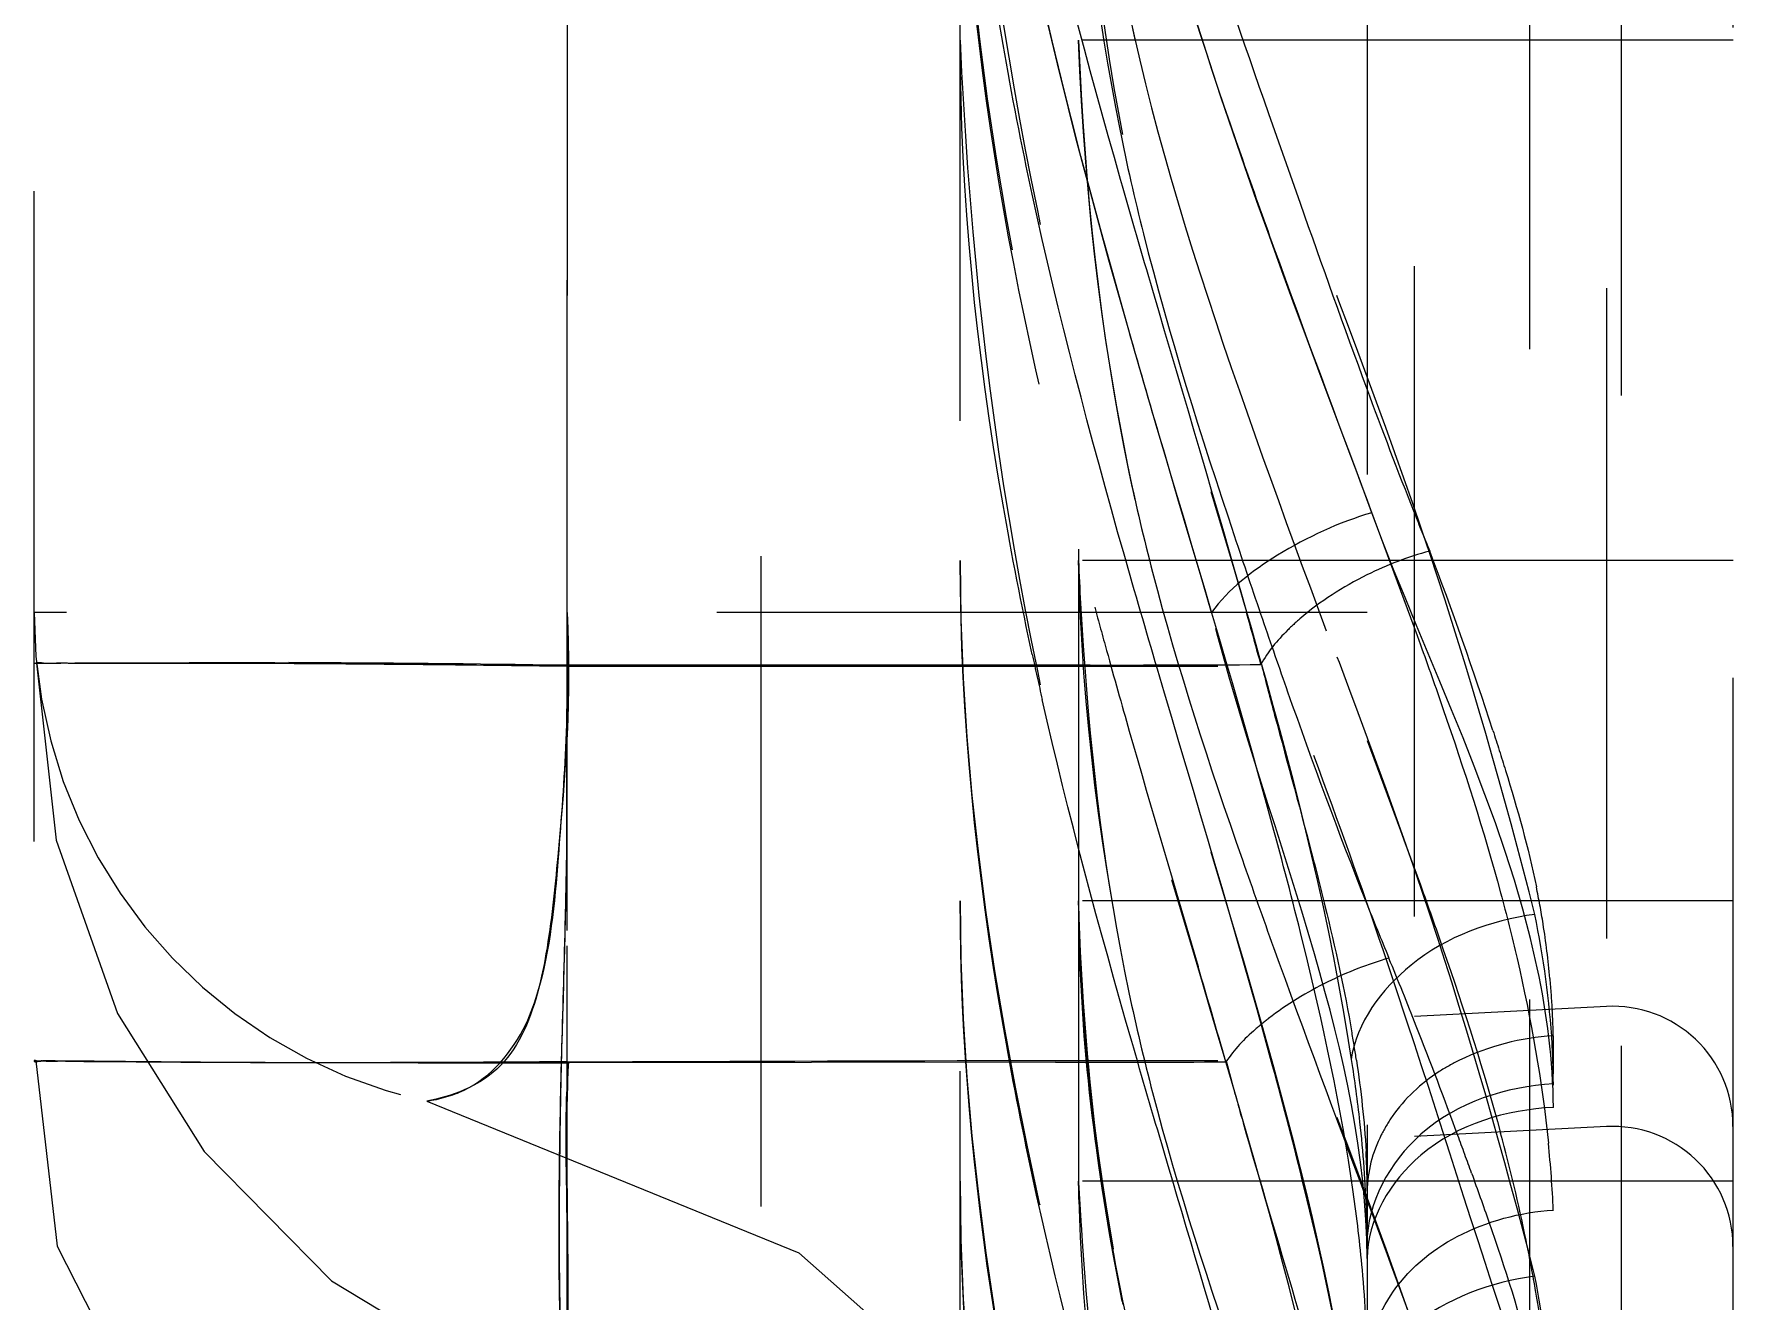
# Model space of a CAD drawing. Header units: millimetres. Extents: x 1147 to 12155, y -6137 to -4403.
# Drawn here: x 3291.451 to 3295.718, y -5383.051 to -5379.868 of the extents above; entities that cross this region are included whole.
import ezdxf

# ---------------------------------------------------------------- set-up
doc = ezdxf.new("R2010")
doc.units = ezdxf.units.MM
doc.header["$LTSCALE"] = 16.335
doc.linetypes.add('HIDDEN', pattern=[0.2, 0.1, -0.1])
doc.layers.add('DEFAULT_2', color=8, linetype='HIDDEN')

msp = doc.modelspace()

# ---------------------------------------------------------------- linework, layer by layer
at = {"layer": 'DEFAULT_2', "color": 8, "linetype": 'HIDDEN'}
for p, q in [((3293.2771, -5402.4154), (3293.2771, -5115.1277)), ((3295.718, -5399.4543), (3295.718, -5118.0887)), ((3295.2075, -5396.9947), (3295.2075, -5120.5484)), ((3294.799, -5121.2485), (3294.799, -5396.2945)), ((3292.7901, -5388.6539), (3292.7901, -5127.2168)), ((3295.4374, -5127.5844), (3295.4374, -5389.9586)), ((3294.918, -5388.6192), (3294.918, -5128.9476)), ((3295.4005, -5128.9476), (3295.4005, -5388.5955)), ((3291.4507, -5388.4307), (3291.4507, -5129.1123)), ((3293.7768, -5384.1073), (3293.7768, -5273.3512)), ((3294.0741, -5273.3513), (3294.0741, -5384.1071)), ((3292.7901, -5390.3263), (3292.7907, -5344.0182)), ((3295.718, -5379.884), (3293.7768, -5379.884)), ((3294.5516, -5380.0684), (3294.6307, -5380.2935)), ((3295.718, -5381.1911), (3293.7768, -5381.1913)), ((3294.799, -5381.3219), (3291.4507, -5381.3219)), ((3291.4568, -5381.4488), (3291.5062, -5381.8933)), ((3294.1036, -5381.4536), (3292.7907, -5381.4541)), ((3292.7908, -5381.4563), (3294.799, -5381.4563)), ((3295.718, -5382.0458), (3293.7768, -5382.046)), ((3295.4005, -5382.3111), (3294.918, -5382.3364)), ((3295.2667, -5385.7474), (3295.2667, -5382.3848)), ((3291.4555, -5382.4478), (3291.5087, -5382.9133)), ((3292.2161, -5382.4522), (3292.4155, -5382.4525)), ((3292.4155, -5382.4525), (3292.7907, -5382.4525)), ((3294.0163, -5382.4514), (3292.7907, -5382.4525)), ((3292.4396, -5382.5498), (3292.4395, -5382.5498)), ((3295.4005, -5382.6127), (3294.918, -5382.638)), ((3295.718, -5382.7497), (3293.7768, -5382.7499)), ((3291.5087, -5382.9133), (3291.9391, -5383.7571)), ((3292.1981, -5383.0002), (3292.6525, -5383.2746))]:
    msp.add_line(p, q, dxfattribs=at)
for points in [[(3291.5062, -5381.8933), (3291.6604, -5382.3286), (3291.8778, -5382.6754), (3292.1981, -5383.0002)], [(3292.4371, -5382.5492), (3293.3717, -5382.9299), (3294.1323, -5383.6023), (3294.6277, -5384.4916), (3294.7989, -5385.4599)]]:
    msp.add_lwpolyline(points, dxfattribs=at)
for centre, radius, start, end in [((3299.3515, -5379.066), 5.2777, 181.6552, 191.3777), ((3308.103, -5375.8466), 14.1829, 200.25865, 201.61193), ((3304.6624, -5377.1998), 10.4858, 201.66221, 202.23377), ((3320.3385, -5372.5154), 27.2693, 198.41237, 198.87703), ((3302.7129, -5380.8294), 8.6464, 182.39775, 183.8181), ((3286.2792, -5384.4754), 9.2862, 17.92256, 20.86827), ((3313.9254, -5375.9308), 20.5275, 195.1859, 195.50211), ((3276.9988, -5386.2348), 18.174, 15.2569, 15.68978), ((3292.7076, -5381.3219), 1.2569, 180, 257.7803), ((3291.759, -5454.8855), 73.4387, 89.195059, 89.740961), ((3304.2898, -5379.1968), 10.5699, 192.1807, 192.80914), ((3294.0382, -5279.7759), 101.6777, 270.036877, 270.278437), ((3293.1856, -5382.4301), 2.0812, 9.022, 11.6327), ((3299.3111, -5381.9788), 5.2374, 180.7332, 181.7276), ((3298.6562, -5382.0305), 4.5821, 180.1911, 185.8533), ((3304.2967, -5378.2677), 10.2251, 201.70332, 202.55497), ((3293.1496, -5382.4357), 2.1176, 5.2757, 9.0169), ((3299.4019, -5381.9761), 5.3282, 181.7268, 191.638), ((3249.5953, -5395.3837), 46.6766, 16.08624, 16.39241), ((3285.0325, -5386.2489), 10.6269, 21.46418, 22.45527), ((3293.109, -5382.4396), 2.1585, 3.1438, 5.2795), ((3293.0789, -5382.4412), 2.1885, 1.4771, 3.1446), ((3295.4163, -5382.6123), 0.3016, 0, 93), ((3291.5939, -5382.9253), 3.2142, 8.5701, 9.8141), ((3282.5943, -5387.2018), 13.2447, 20.16946, 21.4412), ((3296.7695, -5382.6031), 3.9801, 177.8316, 179.233), ((3293.7639, -5197.2763), 185.1753, 270.078113, 270.210526), ((3278.8295, -5388.5943), 17.2588, 19.86379, 20.19923), ((3290.8087, -5383.8005), 4.4814, 11.63, 15.1518), ((3295.4163, -5382.914), 0.3016, 0, 93), ((3292.9852, -5382.7752), 1.8139, 0.0079, 3.159), ((3292.3634, -5382.9534), 2.9062, 2.5762, 5.8971), ((3299.4414, -5382.0091), 5.3601, 187.6856, 191.3028), ((3303.8983, -5382.2273), 9.8381, 183.04374, 183.68246), ((3291.2822, -5383.7009), 3.9975, 9.8168, 11.5996), ((3300.1241, -5381.8137), 6.0665, 190.9054, 195.47282), ((3291.6532, -5383.6375), 3.6212, 7.3782, 9.8287)]:
    msp.add_arc(centre, radius, start, end, dxfattribs=at)
for points, knots in [([(3293.7768, -5377.8227), (3293.7924, -5378.2505), (3293.8787, -5379.0924), (3294.1775, -5380.2899), (3294.5264, -5381.3854), (3294.7079, -5382.1012), (3294.7587, -5382.4446)], [0, 0, 0, 0, 0.271128, 0.533904, 0.780134, 1, 1, 1, 1]), ([(3295.2204, -5382.0799), (3295.1426, -5381.7759), (3294.9578, -5381.1258), (3294.5676, -5380.1335), (3294.185, -5379.0333), (3294.0875, -5378.2313), (3294.0741, -5377.8227)], [0, 0, 0, 0, 0.212724, 0.457398, 0.722898, 1, 1, 1, 1]), ([(3294.4082, -5381.3219), (3294.2591, -5380.813), (3293.9398, -5379.7725), (3293.7756, -5378.6834), (3293.7768, -5378.1244)], [0, 0, 0, 0, 0.486782, 1, 1, 1, 1]), ([(3294.811, -5381.0711), (3294.6389, -5380.6079), (3294.2699, -5379.6623), (3294.0733, -5378.6468), (3294.0744, -5378.1244)], [0, 0, 0, 0, 0.48603, 1, 1, 1, 1]), ([(3293.7768, -5378.7277), (3293.7957, -5379.1557), (3293.8805, -5379.9983), (3294.1767, -5381.1975), (3294.528, -5382.293), (3294.7093, -5383.0092), (3294.7593, -5383.353)], [0, 0, 0, 0, 0.271216, 0.534057, 0.780129, 1, 1, 1, 1]), ([(3293.9579, -5380.2707), (3293.9309, -5380.1459), (3293.8311, -5379.6374), (3293.7771, -5379.1183), (3293.7772, -5378.7277)], [0, 0, 0, 0, 0.246314, 1, 1, 1, 1]), ([(3295.2204, -5382.9887), (3295.1418, -5382.6848), (3294.9593, -5382.0336), (3294.5687, -5381.0407), (3294.1845, -5379.9395), (3294.0899, -5379.1366), (3294.0741, -5378.7277)], [0, 0, 0, 0, 0.21264, 0.457287, 0.722812, 1, 1, 1, 1]), ([(3293.8947, -5379.053), (3293.9126, -5379.1542), (3293.9912, -5379.5512), (3294.096, -5379.9424), (3294.1788, -5380.2327)], [0, 0, 0, 0, 0.253987, 1, 1, 1, 1]), ([(3294.7293, -5383.5707), (3294.6667, -5383.2389), (3294.4802, -5382.5492), (3294.0308, -5381.1052), (3293.7822, -5379.9334), (3293.7768, -5379.1299)], [0, 0, 0, 0, 0.222762, 0.469983, 1, 1, 1, 1]), ([(3293.7768, -5379.1299), (3293.7774, -5379.5025), (3293.8469, -5380.2399), (3294.0194, -5380.957), (3294.1147, -5381.3081)], [0, 0, 0, 0, 0.506056, 1, 1, 1, 1]), ([(3295.1861, -5383.2287), (3295.0872, -5382.937), (3294.9466, -5382.4803), (3294.7335, -5381.8596), (3294.4774, -5381.1837), (3294.1813, -5380.2851), (3294.0879, -5379.5197), (3294.0741, -5379.1299)], [0, 0, 0, 0, 0.216721, 0.336264, 0.461707, 0.725515, 1, 1, 1, 1]), ([(3294.2008, -5379.2096), (3294.2185, -5379.2937), (3294.2967, -5379.623), (3294.4025, -5379.945), (3294.4857, -5380.1832)], [0, 0, 0, 0, 0.254126, 1, 1, 1, 1]), ([(3294.3059, -5379.3242), (3294.3243, -5379.3879), (3294.4005, -5379.6379), (3294.4871, -5379.8844), (3294.5516, -5380.0684)], [0, 0, 0, 0, 0.253705, 1, 1, 1, 1]), ([(3294.2881, -5380.9139), (3294.2584, -5380.8135), (3294.1375, -5380.401), (3294.0265, -5379.9853), (3293.9579, -5379.6674)], [0, 0, 0, 0, 0.243437, 1, 1, 1, 1]), ([(3294.2008, -5379.8129), (3294.2688, -5380.1363), (3294.4645, -5380.7503), (3294.6901, -5381.3511), (3294.7991, -5381.6431)], [0, 0, 0, 0, 0.514545, 1, 1, 1, 1]), ([(3293.7768, -5379.884), (3293.7957, -5380.312), (3293.8805, -5381.1546), (3294.1767, -5382.3539), (3294.528, -5383.4493), (3294.7093, -5384.1655), (3294.7593, -5384.5093)], [0, 0, 0, 0, 0.271216, 0.534056, 0.780129, 1, 1, 1, 1]), ([(3293.9579, -5381.427), (3293.9309, -5381.3022), (3293.8311, -5380.7937), (3293.7771, -5380.2747), (3293.7772, -5379.884)], [0, 0, 0, 0, 0.246314, 1, 1, 1, 1]), ([(3295.2204, -5384.145), (3295.1418, -5383.8411), (3294.9593, -5383.1899), (3294.5686, -5382.197), (3294.1845, -5381.0958), (3294.0899, -5380.2929), (3294.0741, -5379.884)], [0, 0, 0, 0, 0.212641, 0.457288, 0.722813, 1, 1, 1, 1]), ([(3294.1775, -5380.1072), (3294.1952, -5380.1953), (3294.2742, -5380.5404), (3294.3818, -5380.8781), (3294.4652, -5381.1285)], [0, 0, 0, 0, 0.254111, 1, 1, 1, 1]), ([(3294.4857, -5380.1832), (3294.5115, -5380.2568), (3294.6134, -5380.5433), (3294.72, -5380.828), (3294.7991, -5381.0398)], [0, 0, 0, 0, 0.256535, 1, 1, 1, 1]), ([(3294.1788, -5380.2327), (3294.2054, -5380.3259), (3294.3108, -5380.6885), (3294.4198, -5381.05), (3294.4957, -5381.3201)], [0, 0, 0, 0, 0.256904, 1, 1, 1, 1]), ([(3294.2723, -5381.4635), (3294.2439, -5381.3673), (3294.1288, -5380.9726), (3294.0234, -5380.5747), (3293.9579, -5380.2707)], [0, 0, 0, 0, 0.243781, 1, 1, 1, 1]), ([(3294.6362, -5382.1433), (3294.612, -5382.0454), (3294.5037, -5381.6334), (3294.3801, -5381.2256), (3294.2881, -5380.9139)], [0, 0, 0, 0, 0.236856, 1, 1, 1, 1]), ([(3294.2008, -5380.9692), (3294.2185, -5381.0534), (3294.2967, -5381.3827), (3294.4025, -5381.7046), (3294.4857, -5381.9428)], [0, 0, 0, 0, 0.254126, 1, 1, 1, 1]), ([(3294.8108, -5381.0711), (3294.7277, -5381.0952), (3294.5823, -5381.1631), (3294.4506, -5381.2621), (3294.4083, -5381.3218)], [0, 0, 0, 0, 0.541408, 1, 1, 1, 1]), ([(3295.2667, -5382.5646), (3295.2663, -5382.447), (3295.1973, -5381.9234), (3294.9518, -5381.4512), (3294.8107, -5381.0712)], [0, 0, 0, 0, 0.224799, 1, 1, 1, 1]), ([(3293.7771, -5381.1911), (3293.7762, -5381.9795), (3294.0256, -5383.1237), (3294.4529, -5384.5327), (3294.6386, -5385.1964), (3294.7048, -5385.5147)], [0, 0, 0, 0, 0.534061, 0.779769, 1, 1, 1, 1]), ([(3293.9579, -5382.7341), (3293.9309, -5382.6093), (3293.8311, -5382.1008), (3293.7771, -5381.5818), (3293.7772, -5381.1911)], [0, 0, 0, 0, 0.246314, 1, 1, 1, 1]), ([(3295.1566, -5385.1745), (3295.0543, -5384.8894), (3294.9104, -5384.4433), (3294.701, -5383.8366), (3294.456, -5383.179), (3294.1741, -5382.3082), (3294.0831, -5381.5677), (3294.0741, -5381.1911)], [0, 0, 0, 0, 0.219272, 0.339196, 0.464564, 0.72733, 1, 1, 1, 1]), ([(3292.7901, -5381.3218), (3292.7934, -5381.4285), (3292.7898, -5381.6339), (3292.7667, -5381.9547), (3292.7415, -5382.2365), (3292.6388, -5382.4841), (3292.5005, -5382.5368), (3292.4371, -5382.549)], [0, 0, 0, 0, 0.233502, 0.449532, 0.702513, 0.858706, 1, 1, 1, 1]), ([(3292.4371, -5382.549), (3292.4693, -5382.5436), (3292.5762, -5382.5164), (3292.6955, -5382.3732), (3292.7457, -5382.1591), (3292.7792, -5381.8127), (3292.8024, -5381.5257), (3292.7901, -5381.3219)], [0, 0, 0, 0, 0.071427, 0.237194, 0.371868, 0.552171, 1, 1, 1, 1]), ([(3294.799, -5382.9443), (3294.7982, -5382.6855), (3294.6709, -5382.1336), (3294.4822, -5381.6111), (3294.4082, -5381.3219)], [0, 0, 0, 0, 0.464322, 1, 1, 1, 1]), ([(3294.6302, -5381.3374), (3294.6196, -5381.3465), (3294.5825, -5381.3806), (3294.5493, -5381.4201), (3294.5323, -5381.4525)], [0, 0, 0, 0, 0.276883, 1, 1, 1, 1]), ([(3294.5359, -5381.3381), (3294.5568, -5381.3991), (3294.6395, -5381.6376), (3294.7269, -5381.8745), (3294.7964, -5382.049)], [0, 0, 0, 0, 0.255682, 1, 1, 1, 1]), ([(3294.9328, -5381.4024), (3294.952, -5381.4558), (3295.0249, -5381.6617), (3295.0922, -5381.8698), (3295.1343, -5382.0259)], [0, 0, 0, 0, 0.259951, 1, 1, 1, 1]), ([(3292.7908, -5381.4569), (3292.697, -5381.4557), (3292.5163, -5381.4535), (3292.2582, -5381.451), (3292.0283, -5381.4496), (3291.8325, -5381.4492), (3291.6926, -5381.4495), (3291.6015, -5381.4493), (3291.5487, -5381.4497), (3291.5089, -5381.4485), (3291.4767, -5381.4509), (3291.4635, -5381.4463), (3291.4508, -5381.4508), (3291.4507, -5381.4488)], [0, 0, 0, 0, 0.21012, 0.404538, 0.577646, 0.724834, 0.843045, 0.890373, 0.929439, 0.960084, 0.982159, 0.995514, 1, 1, 1, 1]), ([(3291.4559, -5381.4487), (3291.4765, -5381.4485), (3291.6882, -5381.4482), (3291.8999, -5381.4468), (3292.091, -5381.4476)], [0, 0, 0, 0, 0.097368, 1, 1, 1, 1]), ([(3294.1447, -5381.4173), (3294.1634, -5381.4848), (3294.2382, -5381.7499), (3294.3167, -5382.0138), (3294.3745, -5382.2109)], [0, 0, 0, 0, 0.254389, 1, 1, 1, 1]), ([(3292.7933, -5381.4569), (3292.7876, -5381.5785), (3292.7919, -5381.817), (3292.7831, -5382.1621), (3292.7734, -5382.4792), (3292.7686, -5382.7571), (3292.7682, -5382.9598), (3292.771, -5383.095), (3292.7733, -5383.1742), (3292.7774, -5383.2363), (3292.7777, -5383.283), (3292.7839, -5383.3084), (3292.7802, -5383.3232), (3292.7825, -5383.3253)], [0, 0, 0, 0, 0.195427, 0.382495, 0.55413, 0.704558, 0.828655, 0.879378, 0.921836, 0.955555, 0.980056, 0.994915, 1, 1, 1, 1]), ([(3294.6362, -5382.7466), (3294.611, -5382.6445), (3294.4977, -5382.2146), (3294.3681, -5381.7892), (3294.2723, -5381.4635)], [0, 0, 0, 0, 0.236483, 1, 1, 1, 1]), ([(3294.5335, -5381.4525), (3294.5443, -5381.4948), (3294.5878, -5381.6602), (3294.6336, -5381.8249), (3294.6655, -5381.9481)], [0, 0, 0, 0, 0.255545, 1, 1, 1, 1]), ([(3294.2881, -5382.6735), (3294.2611, -5382.582), (3294.1509, -5382.2066), (3294.0485, -5381.8286), (3293.9829, -5381.5402)], [0, 0, 0, 0, 0.243944, 1, 1, 1, 1]), ([(3295.1148, -5381.6178), (3295.1256, -5381.6512), (3295.1669, -5381.7807), (3295.2037, -5381.9118), (3295.2241, -5382.0105)], [0, 0, 0, 0, 0.258688, 1, 1, 1, 1]), ([(3292.7717, -5382.6878), (3292.7724, -5382.6246), (3292.777, -5382.3421), (3292.7888, -5382.0598), (3292.7892, -5381.8404)], [0, 0, 0, 0, 0.223491, 1, 1, 1, 1]), ([(3294.4857, -5381.9428), (3294.5114, -5382.0163), (3294.6132, -5382.3024), (3294.7197, -5382.5867), (3294.7986, -5382.7982)], [0, 0, 0, 0, 0.256523, 1, 1, 1, 1]), ([(3294.6655, -5381.9481), (3294.6749, -5381.9847), (3294.7108, -5382.1268), (3294.7425, -5382.2702), (3294.761, -5382.3774)], [0, 0, 0, 0, 0.257836, 1, 1, 1, 1]), ([(3294.9328, -5382.0057), (3294.952, -5382.0591), (3295.0249, -5382.265), (3295.0922, -5382.4731), (3295.1343, -5382.6292)], [0, 0, 0, 0, 0.259951, 1, 1, 1, 1]), ([(3295.1343, -5382.0259), (3295.1491, -5382.0806), (3295.2011, -5382.2877), (3295.2383, -5382.4987), (3295.2543, -5382.6548)], [0, 0, 0, 0, 0.26557, 1, 1, 1, 1]), ([(3293.7771, -5382.0458), (3293.7762, -5382.8342), (3294.0256, -5383.9784), (3294.4529, -5385.3873), (3294.6386, -5386.0511), (3294.7048, -5386.3693)], [0, 0, 0, 0, 0.534061, 0.779769, 1, 1, 1, 1]), ([(3293.7771, -5382.0458), (3293.7762, -5382.8342), (3294.0256, -5383.9784), (3294.4529, -5385.3873), (3294.6386, -5386.0511), (3294.7048, -5386.3693)], [0, 0, 0, 0, 0.534061, 0.779769, 1, 1, 1, 1]), ([(3293.9253, -5383.4321), (3293.9028, -5383.3194), (3293.8205, -5382.8617), (3293.7771, -5382.396), (3293.7772, -5382.0458)], [0, 0, 0, 0, 0.247043, 1, 1, 1, 1]), ([(3295.1566, -5386.0292), (3295.0543, -5385.7441), (3294.9104, -5385.298), (3294.701, -5384.6913), (3294.456, -5384.0337), (3294.1741, -5383.1629), (3294.0831, -5382.4224), (3294.0741, -5382.0458)], [0, 0, 0, 0, 0.219272, 0.339196, 0.464564, 0.72733, 1, 1, 1, 1]), ([(3294.8858, -5385.1963), (3294.7881, -5384.962), (3294.6072, -5384.4707), (3294.3474, -5383.7105), (3294.1313, -5382.9004), (3294.0777, -5382.3325), (3294.0741, -5382.0458)], [0, 0, 0, 0, 0.232797, 0.479958, 0.737012, 1, 1, 1, 1]), ([(3295.2204, -5382.0799), (3295.1093, -5382.0949), (3294.9076, -5382.1679), (3294.7725, -5382.352), (3294.7587, -5382.4446)], [0, 0, 0, 0, 0.5449, 1, 1, 1, 1]), ([(3295.2667, -5382.5092), (3295.2667, -5382.475), (3295.2625, -5382.3309), (3295.2418, -5382.1877), (3295.2204, -5382.0799)], [0, 0, 0, 0, 0.237419, 1, 1, 1, 1]), ([(3294.787, -5382.9723), (3294.7811, -5382.907), (3294.7476, -5382.6278), (3294.6879, -5382.3524), (3294.6362, -5382.1433)], [0, 0, 0, 0, 0.233558, 1, 1, 1, 1]), ([(3294.2008, -5382.2764), (3294.2185, -5382.3605), (3294.2967, -5382.6898), (3294.4025, -5383.0118), (3294.4857, -5383.25)], [0, 0, 0, 0, 0.254126, 1, 1, 1, 1]), ([(3294.5514, -5382.3414), (3294.5402, -5382.35), (3294.5007, -5382.3823), (3294.4645, -5382.4195), (3294.4443, -5382.4503)], [0, 0, 0, 0, 0.276967, 1, 1, 1, 1]), ([(3292.7908, -5382.4501), (3292.697, -5382.4507), (3292.5162, -5382.4518), (3292.2582, -5382.4526), (3292.0283, -5382.4524), (3291.8325, -5382.4513), (3291.6926, -5382.4498), (3291.6015, -5382.449), (3291.5487, -5382.4481), (3291.5089, -5382.4489), (3291.4766, -5382.4461), (3291.4637, -5382.4506), (3291.4506, -5382.4458), (3291.4507, -5382.4478)], [0, 0, 0, 0, 0.21012, 0.404536, 0.577641, 0.724828, 0.84304, 0.890368, 0.929437, 0.960084, 0.982161, 0.995516, 1, 1, 1, 1]), ([(3291.4507, -5382.4478), (3291.4522, -5382.4518), (3291.4663, -5382.4457), (3291.4811, -5382.449), (3291.5162, -5382.4475), (3291.5727, -5382.4493), (3291.6599, -5382.4493), (3291.7694, -5382.4504), (3291.9575, -5382.4514), (3292.1088, -5382.452), (3292.2161, -5382.4522)], [0, 0, 0, 0, 0.016882, 0.037805, 0.066911, 0.149254, 0.263071, 0.407057, 0.579242, 1, 1, 1, 1]), ([(3292.7928, -5382.4501), (3292.7829, -5382.5723), (3292.7904, -5382.8132), (3292.7898, -5383.1616), (3292.7802, -5383.4823), (3292.7817, -5383.7634), (3292.7821, -5383.9682), (3292.7827, -5384.1042), (3292.7823, -5384.1838), (3292.784, -5384.245), (3292.781, -5384.2929), (3292.7873, -5384.3153), (3292.7813, -5384.3329), (3292.7843, -5384.3338)], [0, 0, 0, 0, 0.195267, 0.382777, 0.555016, 0.706135, 0.830451, 0.881022, 0.923118, 0.956349, 0.980422, 0.995048, 1, 1, 1, 1]), ([(3292.7908, -5382.4501), (3293.2258, -5382.4486), (3293.8817, -5382.4457), (3294.5377, -5382.4478), (3294.7587, -5382.4446)], [0, 0, 0, 0, 0.663152, 1, 1, 1, 1]), ([(3294.4456, -5382.4504), (3294.4591, -5382.5014), (3294.514, -5382.7008), (3294.5747, -5382.8985), (3294.6176, -5383.0463)], [0, 0, 0, 0, 0.255556, 1, 1, 1, 1]), ([(3295.031, -5382.4464), (3295.0135, -5382.4549), (3294.9487, -5382.4906), (3294.8925, -5382.5428), (3294.8616, -5382.5877)], [0, 0, 0, 0, 0.263027, 1, 1, 1, 1]), ([(3295.2667, -5382.5057), (3295.1482, -5382.5123), (3294.9208, -5382.5835), (3294.7987, -5382.8044), (3294.7987, -5382.9063)], [0, 0, 0, 0, 0.538147, 1, 1, 1, 1]), ([(3295.2667, -5382.5646), (3295.149, -5382.5708), (3294.9267, -5382.6339), (3294.799, -5382.8468), (3294.799, -5382.9444)], [0, 0, 0, 0, 0.547184, 1, 1, 1, 1]), ([(3294.8616, -5382.5877), (3294.8515, -5382.6024), (3294.8178, -5382.6594), (3294.7991, -5382.7264), (3294.799, -5382.7749)], [0, 0, 0, 0, 0.268793, 1, 1, 1, 1]), ([(3294.7987, -5382.9064), (3294.7987, -5382.8817), (3294.797, -5382.7795), (3294.7895, -5382.6775), (3294.781, -5382.6005)], [0, 0, 0, 0, 0.241677, 1, 1, 1, 1]), ([(3294.5243, -5383.4815), (3294.5059, -5383.4159), (3294.4288, -5383.1461), (3294.3483, -5382.8773), (3294.2881, -5382.6735)], [0, 0, 0, 0, 0.242747, 1, 1, 1, 1]), ([(3292.7825, -5383.3253), (3292.7858, -5383.3266), (3292.7772, -5383.3008), (3292.7833, -5383.2803), (3292.7761, -5383.2213), (3292.775, -5383.1515), (3292.7717, -5383.0589), (3292.7701, -5382.903), (3292.7706, -5382.777), (3292.7717, -5382.6878)], [0, 0, 0, 0, 0.016515, 0.066592, 0.149684, 0.264173, 0.408365, 0.580489, 1, 1, 1, 1]), ([(3292.7843, -5384.3338), (3292.7868, -5384.3342), (3292.782, -5384.3171), (3292.7875, -5384.3013), (3292.7852, -5384.2598), (3292.787, -5384.2091), (3292.787, -5384.1418), (3292.7877, -5384.0263), (3292.7876, -5383.8508), (3292.7873, -5383.6081), (3292.7898, -5383.3281), (3292.7941, -5383.0197), (3292.7904, -5382.8057), (3292.7895, -5382.6955)], [0, 0, 0, 0, 0.004599, 0.018418, 0.041399, 0.073463, 0.114335, 0.163589, 0.285524, 0.435338, 0.608075, 0.798293, 1, 1, 1, 1]), ([(3293.7771, -5382.7497), (3293.7762, -5383.538), (3294.0256, -5384.6822), (3294.4529, -5386.0912), (3294.6386, -5386.7549), (3294.7048, -5387.0732)], [0, 0, 0, 0, 0.534061, 0.779769, 1, 1, 1, 1]), ([(3294.235, -5383.7999), (3294.2099, -5383.7137), (3294.1086, -5383.3609), (3294.0163, -5383.0052), (3293.9579, -5382.7341)], [0, 0, 0, 0, 0.244565, 1, 1, 1, 1]), ([(3295.1566, -5386.733), (3295.0543, -5386.4479), (3294.9104, -5386.0019), (3294.701, -5385.3951), (3294.456, -5384.7376), (3294.1741, -5383.8667), (3294.0831, -5383.1263), (3294.0741, -5382.7497)], [0, 0, 0, 0, 0.219272, 0.339196, 0.464564, 0.72733, 1, 1, 1, 1]), ([(3294.799, -5383.8279), (3294.799, -5383.745), (3294.7798, -5383.3799), (3294.7039, -5383.0206), (3294.6362, -5382.7466)], [0, 0, 0, 0, 0.227041, 1, 1, 1, 1]), ([(3295.0614, -5382.73), (3295.0761, -5382.7707), (3295.1321, -5382.9275), (3295.1834, -5383.0865), (3295.2117, -5383.2066)], [0, 0, 0, 0, 0.259451, 1, 1, 1, 1]), ([(3294.799, -5383.2246), (3294.799, -5383.1595), (3294.8468, -5383.0183), (3294.9589, -5382.9235), (3295.0254, -5382.889)], [0, 0, 0, 0, 0.46499, 1, 1, 1, 1]), ([(3295.2204, -5382.9887), (3295.1095, -5383.0035), (3294.9077, -5383.0764), (3294.7731, -5383.2604), (3294.7593, -5383.353)], [0, 0, 0, 0, 0.544536, 1, 1, 1, 1]), ([(3295.2667, -5383.4108), (3295.2667, -5383.3771), (3295.2619, -5383.2354), (3295.2407, -5383.0948), (3295.2204, -5382.9887)], [0, 0, 0, 0, 0.237597, 1, 1, 1, 1]), ([(3294.6176, -5383.0463), (3294.6305, -5383.0906), (3294.6795, -5383.2623), (3294.7236, -5383.4355), (3294.7492, -5383.5653)], [0, 0, 0, 0, 0.258402, 1, 1, 1, 1])]:
    msp.add_open_spline(points, degree=3, knots=knots, dxfattribs=at)
for points in [[(3294.0741, -5379.884), (3294.0895, -5380.2479), (3294.1259, -5380.6128), (3294.2008, -5380.9692)], [(3294.6307, -5380.2935), (3294.6853, -5380.4486), (3294.7404, -5380.6034), (3294.7974, -5380.7576)], [(3294.7991, -5381.0398), (3294.8442, -5381.1605), (3294.8891, -5381.2812), (3294.9328, -5381.4024)], [(3294.9562, -5381.1674), (3294.9018, -5381.1814), (3294.8489, -5381.2021), (3294.7986, -5381.2271)], [(3294.7986, -5381.2271), (3294.7386, -5381.2571), (3294.6811, -5381.2936), (3294.6302, -5381.3374)], [(3294.0858, -5381.4052), (3294.1053, -5381.6974), (3294.1406, -5381.9897), (3294.2008, -5382.2764)], [(3292.7892, -5381.8404), (3292.7894, -5381.7116), (3292.7865, -5381.5827), (3292.793, -5381.4541)], [(3294.7991, -5381.6431), (3294.8442, -5381.7638), (3294.8891, -5381.8845), (3294.9328, -5382.0057)], [(3294.1295, -5382.7259), (3294.0989, -5382.5005), (3294.0814, -5382.2731), (3294.0741, -5382.0458)], [(3294.8536, -5382.1898), (3294.8008, -5382.2046), (3294.7493, -5382.2251), (3294.7001, -5382.2495)], [(3294.7001, -5382.2495), (3294.6479, -5382.2754), (3294.5976, -5382.3059), (3294.5514, -5382.3414)], [(3295.2667, -5382.3848), (3295.1856, -5382.3892), (3295.104, -5382.4108), (3295.031, -5382.4464)], [(3294.781, -5382.6005), (3294.7752, -5382.5483), (3294.768, -5382.4964), (3294.7599, -5382.4446)], [(3294.7721, -5382.4463), (3294.7836, -5382.5222), (3294.7921, -5382.5986), (3294.7963, -5382.6752)], [(3294.098, -5382.4978), (3294.1139, -5382.6533), (3294.1375, -5382.808), (3294.1671, -5382.9614)], [(3292.7895, -5382.6955), (3292.7891, -5382.647), (3292.789, -5382.5984), (3292.7897, -5382.5499)], [(3293.8077, -5383.3521), (3293.788, -5383.152), (3293.7772, -5382.9507), (3293.7772, -5382.7497)], [(3294.7986, -5382.7982), (3294.8439, -5382.9193), (3294.889, -5383.0404), (3294.9328, -5383.162)], [(3295.0254, -5382.889), (3295.0995, -5382.8507), (3295.1834, -5382.8274), (3295.2667, -5382.8227)], [(3294.0806, -5382.8591), (3294.0995, -5383.1526), (3294.1318, -5383.446), (3294.1847, -5383.7353)], [(3294.799, -5383.2246), (3294.799, -5383.1404), (3294.7946, -5383.0562), (3294.787, -5382.9723)]]:
    msp.add_open_spline(points, degree=3, dxfattribs=at)

doc.saveas('drawing.dxf')
